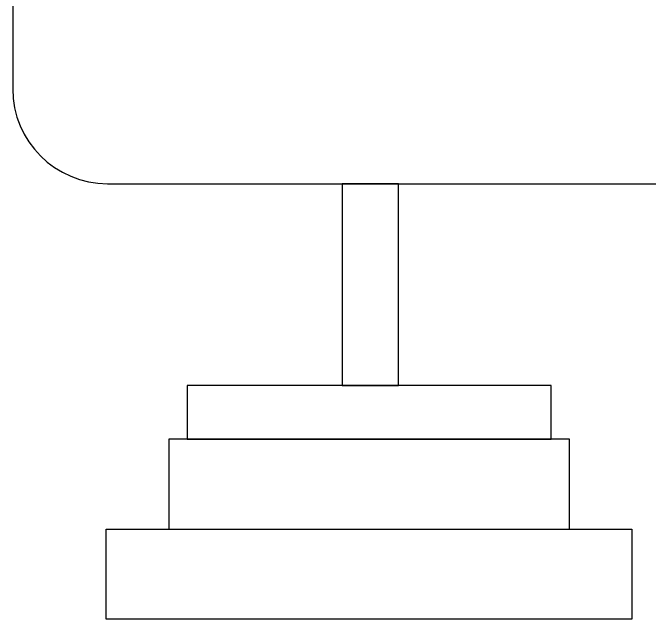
# Model space of a CAD drawing. Header units: inches. Extents: x 29 to 2254, y 8 to 2046.
# Drawn here: x 72.2 to 139.3, y 7.6 to 71.5 of the extents above; entities that cross this region are included whole.
import ezdxf

# ---------------------------------------------------------------- set-up
doc = ezdxf.new("R2010")
doc.units = ezdxf.units.IN
doc.header["$MEASUREMENT"] = 0

msp = doc.modelspace()

# ---------------------------------------------------------------- linework, layer by layer
at = {"color": 0}
for p, q in [((72.206, 72.815), (72.206, 63.497)), ((82.206, 53.497), (662.206, 53.497))]:
    msp.add_line(p, q, dxfattribs=at)
for points in [[(106.922, 32.236), (112.851, 32.236), (112.851, 53.497), (106.922, 53.497)], [(128.954, 32.236), (90.573, 32.236), (90.573, 26.574), (128.954, 26.574)], [(130.867, 26.574), (88.661, 26.574), (88.661, 17.087), (130.867, 17.087)], [(82.066, 17.087), (137.461, 17.087), (137.461, 7.6), (82.066, 7.6)]]:
    msp.add_lwpolyline(points, close=True, dxfattribs=at)
msp.add_arc((82.206, 63.497), 10, 180, 270, dxfattribs=at)

doc.saveas('drawing.dxf')
